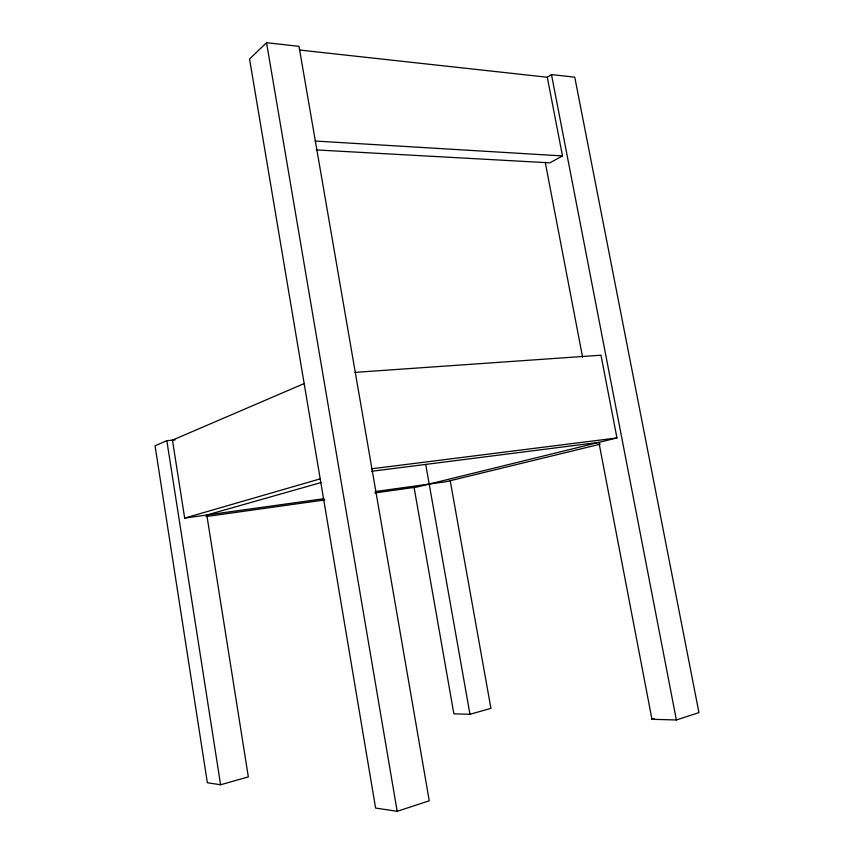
<?xml version="1.0" encoding="UTF-8"?>
<svg xmlns="http://www.w3.org/2000/svg" width="854" height="854" viewBox="0 0 854 854"><rect width="100%" height="100%" fill="white"/><g stroke="black" fill="none" stroke-linecap="round" stroke-linejoin="round"><path stroke-width="1.28" d="M266.544 42.7L249.549 58.979L375.6 808.055L397.174 811.3L429.252 800.806L298.996 46.329L266.544 42.7L397.174 811.3M299.402 50.012L547.307 77.244L551.481 74.576L574.753 77.18L698.946 712.599L676.389 719.975L651.965 719.303L598.9 442.372L371.65 471.291M547.307 77.244L562.498 155.93L549.912 162.847L316.247 149.92M175.049 439.885L166.829 440.685L155.054 445.788L207.351 782.755L220.599 784.751L248.333 776.916L206.807 515.005L321.029 482.563M304.163 383.563L172.444 440.141L184.667 518.09L323.922 498.704M651.965 719.303L654.452 718.502M184.667 518.09L320.101 478.891M413.944 486.673L453.88 713.837L469.967 714.286L490.933 708.361L450.218 480.759M355.072 372.376L600.981 355.2L616.962 437.942L417.104 487.026L374.885 492.939M600.309 444.155L446.108 481.709L375.248 491.562M206.006 516.563L324.744 499.953M371.693 468.803L616.962 437.942M315.126 141.027L562.498 155.93M551.481 74.576L676.389 719.975M545.236 162.26L582.577 357.132M425.719 464.448L469.967 714.286M166.829 440.685L220.599 784.751"/></g></svg>
